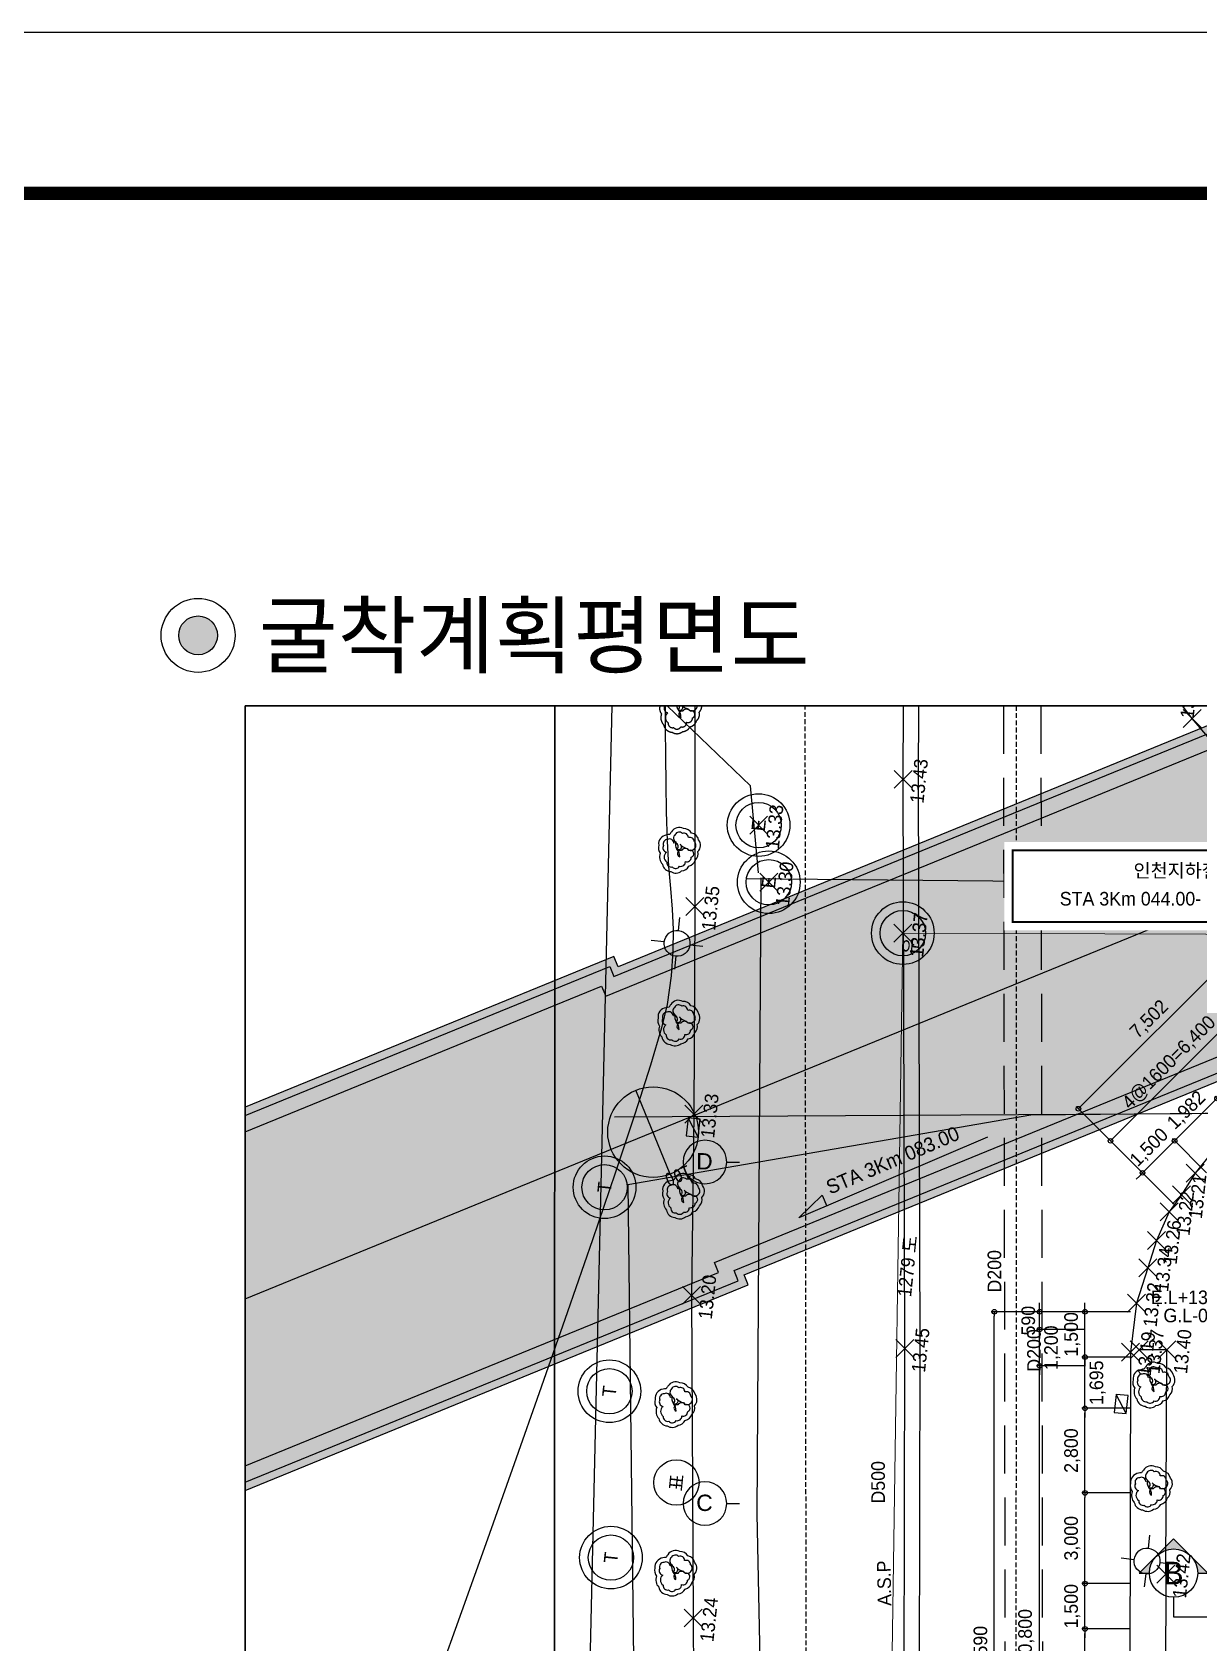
# Model space of a CAD drawing. Header units: millimetres. Extents: x 1073475 to 2890243, y -1340830 to -367733.
# Drawn here: x 1656127 to 1669153, y -385719 to -367733 of the extents above; entities that cross this region are included whole.
import ezdxf
from ezdxf.enums import TextEntityAlignment as Align
from ezdxf.xclip import XClip

# ---------------------------------------------------------------- set-up
doc = ezdxf.new("R2010")
doc.units = ezdxf.units.MM
doc.header["$LTSCALE"] = 50
doc.header["$XCLIPFRAME"] = 2
doc.header["$PDMODE"] = 3
doc.header["$PDSIZE"] = 100
doc.linetypes.add('E-DIGLN01', pattern=[2, 0.9, -0.2, 0.9])
doc.linetypes.add('HIDDEN2', pattern=[4.7625, 3.175, -1.5875])
doc.layers.get('Defpoints').update_dxf_attribs({"color": 151})
for name, color, linetype in [('0-재료표-1', 3, 'Continuous'), ('0-재료표-T', 7, 'Continuous'), ('1-우수관로', 140, '우수'), ('11', 11, 'Continuous'), ('A_BRICK', 3, 'Continuous'), ('C-DIM', 7, 'Continuous'), ('C-TEX', 142, 'Continuous'), ('CONT-MNR', 84, 'Continuous'), ('CS-CONC-MAJR', 4, 'Continuous'), ('CS-EXCV', 3, 'E-DIGLN01'), ('RXCOBAL', 7, 'Continuous'), ('TEX', 3, 'Continuous'), ('TEXT', 3, 'Continuous'), ('가로등', 1, 'Continuous'), ('구조물', 7, 'Continuous'), ('단면', 4, 'Continuous'), ('도로', 1, 'Continuous'), ('상수도맨홀', 1, 'Continuous'), ('시점변경-종점-구__보조측점심볼', 7, 'Continuous'), ('시점변경-종점-구__선형', 7, 'Continuous'), ('시점변경-종점-구__주측점심볼', 7, 'Continuous'), ('시점변경-종점-구__측점문자', 7, 'Continuous'), ('연속지적도', 32, 'Continuous'), ('우수맨홀', 1, 'Continuous'), ('우수받이', 5, 'Continuous'), ('조경', 3, 'Continuous'), ('중앙선', 2, 'Continuous'), ('지번', 4, 'Continuous'), ('지하지장물_상수관로', 5, 'HIDDEN2'), ('지하지장물_열수송관로', 6, 'HIDDEN2'), ('지하지장물_전기관로', 1, 'HIDDEN2'), ('지하지장물_통신관로', 7, 'HIDDEN2'), ('차선', 7, 'HIDDEN2'), ('측량점_높이', 8, 'Continuous'), ('측량점_심볼', 7, 'Continuous'), ('통신맨홀', 1, 'Continuous'), ('포장상태', 7, 'Continuous'), ('표지판', 1, 'Continuous'), ('한전맨홀', 1, 'Continuous'), ('현황레벨', 7, 'Continuous'), ('화단경계', 3, 'Continuous')]:
    doc.layers.add(name, color=color, linetype=linetype)
doc.styles.add('Han_Romanstyle', font='')
doc.styles.add('LT', font='')
doc.styles.add('RXHG', font='arial.ttf')
doc.styles.get("Standard").update_dxf_attribs({"font": ''})
doc.styles.add('굴림체', font='')
doc.styles.add('돋움', font='')
doc.styles.get('Han_Romanstyle').set_extended_font_data('GulimChe')
doc.styles.get('LT').set_extended_font_data('GulimChe')
doc.styles.get('Standard').set_extended_font_data('Dotum')
doc.styles.get('굴림체').set_extended_font_data('Dotum')
doc.styles.get('돋움').set_extended_font_data('Dotum')
doc.linetypes.add('CFZ008', pattern='A,0.9,-0.2,[106,KHCLINE.shx,S=0.00606,R=180,X=0,Y=0],0.9', length=2)
doc.linetypes.add('KT_LINE', pattern='A,12.7,-5.08,["KT",Standard,S=2.54,R=0,X=-2.54,Y=-1.27],-6.35', length=24.13)
doc.linetypes.add('POWER_LINE', pattern='A,12.7,-5.08,["POWER",Standard,S=2.54,R=0,X=-2.54,Y=-1.27],-6.35', length=24.13)
doc.linetypes.add('WATER_LINE', pattern='A,12.7,-5.08,["WATER",Standard,S=2.54,R=0,X=-2.54,Y=-1.27],-6.35', length=24.13)
doc.linetypes.add('우수', pattern='A,0.5,-0.05,["우수",LT,S=0.1,R=0,X=0,Y=-0.05],-0.4', length=0.95)
doc.dimstyles.new('SAM-300', dxfattribs={"dimscale": 1.5, "dimtxt": 300, "dimasz": 100, "dimexe": 70, "dimexo": 0, "dimgap": 100, "dimtad": 1, "dimdec": 0, "dimzin": 0, "dimdsep": 46, "dimlunit": 6, "dimtxsty": '돋움', "dimblk": 'ORIGIN', "dimcen": 100, "dimclrd": 1, "dimclre": 1, "dimclrt": 7, "dimadec": 0, "dimazin": 0, "dimtfac": 1, "dimtdec": 0, "dimtix": 1, "dimtmove": 2, "dimatfit": 3, "dimfxl": 70, "dimtolj": 1, "dimtzin": 0, "dimlwd": -1, "dimlwe": -1, "dimarcsym": 0})

# ---------------------------------------------------------------- blocks, each defined once
blk = doc.blocks.new('dbox')
at = {"layer": '11'}
blk.add_line((4288, 57600), (81088, 57600), dxfattribs=at)
at = {"layer": '11', "const_width": 150}
blk.add_lwpolyline([(81088, 1800), (4288, 1800), (4288, 57600), (81088, 57600)], close=True, dxfattribs=at)
at = {"layer": 'TEXT', "color": 7}
blk.add_line((0, 59400), (84100, 59400), dxfattribs=at)
at = {"layer": 'TEX', "color": 6, "linetype": 'Continuous', "style": 'RXHG', "width": 1}
for tag, p in [('일자', (76628, 15972)), ('축척', (76628, 13925)), ('설계번호', (76684, 12170))]:
    blk.add_attdef(tag, p, '', height=300, dxfattribs=at)
at = {"layer": 'TEX', "color": 7, "linetype": 'Continuous', "style": 'RXHG', "width": 1}
blk.add_attdef('파일명', (81840, 4453), '', height=300, rotation=90, dxfattribs=at)
at = {"layer": 'TEX', "linetype": 'Continuous', "style": 'RXHG', "width": 1}
for tag, p in [('도면명-1', (77799, 3389)), ('도면명-2', (77799, 2662))]:
    blk.add_attdef(tag, text='', height=400, dxfattribs=at).set_placement(p, align=Align.CENTER)
blk = doc.blocks.new('A$405090834614')
at = {"layer": '1-우수관로', "color": 251, "linetype": '우수', "lineweight": 0, "ltscale": 80}
blk.add_lwpolyline([(185502, 13028), (184884, 22596), (180273, 88945), (172057, 168906), (121638, 164312), (118262, 188984)], dxfattribs=at)
at = {"layer": 'CONT-MNR', "color": 251}
for p, q in [((148187, 181057), (145892, 181616)), ((150661, 180457), (148187, 181057)), ((153240, 179837), (150661, 180457)), ((155852, 179215), (153240, 179837)), ((158424, 178610), (155852, 179215)), ((160881, 178042), (158424, 178610)), ((163151, 177528), (160881, 178042)), ((165160, 177089), (163151, 177528)), ((178901, 177545), (177969, 177435)), ((166835, 176743), (165160, 177089)), ((174256, 176983), (173437, 176842)), ((175220, 177114), (174256, 176983)), ((176145, 177222), (175220, 177114)), ((177056, 177328), (176145, 177222)), ((177969, 177435), (177056, 177328)), ((168103, 176510), (166835, 176743)), ((168889, 176407), (168103, 176510)), ((169845, 176378), (168889, 176407)), ((170658, 176403), (169845, 176378)), ((171375, 176473), (170658, 176403)), ((172045, 176577), (171375, 176473)), ((172717, 176703), (172045, 176577)), ((173437, 176842), (172717, 176703))]:
    blk.add_line(p, q, dxfattribs=at)
at = {"layer": '가로등', "color": 251, "linetype": 'Continuous'}
for p, q in [((170932, 176724), (170932, 177153)), ((170504, 176296), (170075, 176296)), ((170932, 175867), (170932, 175438)), ((171361, 176296), (171790, 176296)), ((152247, 159106), (152247, 159535)), ((151819, 158678), (151390, 158678)), ((152676, 158678), (153104, 158678)), ((152247, 158249), (152247, 157821))]:
    blk.add_line(p, q, dxfattribs=at)
for centre in [(170932, 176296), (152247, 158678)]:
    blk.add_ellipse(centre, major_axis=(303, 303), ratio=1, start_param=5.497787, end_param=11.780972, dxfattribs=at)
at = {"layer": '도로', "color": 251}
for p, q in [((182185, 176905), (172209, 175841)), ((172209, 175841), (165373, 175146)), ((165373, 175146), (159401, 174591)), ((159401, 174591), (148790, 173411)), ((148790, 173411), (141352, 172576)), ((180130, 160136), (180855, 160835)), ((159062, 159953), (148322, 158834)), ((160699, 159928), (159062, 159953)), ((161900, 159674), (160699, 159928)), ((179575, 159558), (180130, 160136)), ((162825, 159489), (161900, 159674)), ((163818, 159166), (162825, 159489)), ((164419, 158819), (163818, 159166)), ((165181, 158450), (164419, 158819)), ((165967, 157942), (165181, 158450))]:
    blk.add_line(p, q, dxfattribs=at)
at = {"layer": '연속지적도', "color": 251}
for p, q in [((192588, 182663), (135799, 176644)), ((135799, 176644), (192588, 182663))]:
    blk.add_line(p, q, dxfattribs=at)
at = {"layer": '우수맨홀', "color": 251}
for radius in [1036, 750]:
    blk.add_circle((172056, 168904), radius, dxfattribs=at)
at = {"layer": '우수받이', "color": 251}
for points in [[(164628, 175322), (164628, 174922), (165228, 174922), (165228, 175322)], [(157024, 160278), (157024, 159878), (157624, 159878), (157624, 160278)]]:
    blk.add_lwpolyline(points, close=True, dxfattribs=at)
for points in [[(164628, 174922), (165228, 175322)], [(157024, 159878), (157624, 160278)]]:
    blk.add_lwpolyline(points, dxfattribs=at)
at = {"layer": '조경', "color": 251}
for points in [[(178076, 177500, 0.346815), (177862, 177198, 0.330985), (177922, 176846, 0.257815), (178104, 176623, 0.268393), (178330, 176428, 0.287741), (178614, 176375, 0.374085), (179005, 176392, 0.296108), (179205, 176648, 0.276004), (179320, 176931, 0.397465), (179174, 177314, 0.08978), (179080, 177363, 0.089366), (179053, 177465, 0.417873), (178691, 177688, 0.244957), (178427, 177609, 0.283849)], [(178162, 177362, 0.520567), (178020, 177164, 0.520567), (178070, 176926, 0.520567), (178240, 176753, 0.520567), (178405, 176574, 0.997573), (178623, 176681, 0.520567), (178594, 176922, 0.940956), (178382, 176956, 0.176046), (178625, 177074, 1.063971), (178790, 176985, 0.138397), (178684, 176749, 0.467806), (178681, 176520, 0.520567), (178924, 176527, 0.520567), (179041, 176738, 0.520567), (179158, 176950, 0.520567), (179094, 177185, 0.520567), (178856, 177138, 0.258914), (178625, 177074, 0.824029), (178812, 177193, 0.520567), (178909, 177415, 0.520567), (178695, 177530, 0.520567), (178487, 177405, 0.520567), (178162, 177362)], [(173485, 177054, 0.346815), (173272, 176753, 0.330985), (173331, 176401, 0.257815), (173513, 176177, 0.268393), (173740, 175983, 0.287741), (174023, 175930, 0.374085), (174415, 175947, 0.296108), (174614, 176203, 0.276004), (174729, 176486, 0.397465), (174584, 176869, 0.08978), (174489, 176918, 0.089366), (174462, 177020, 0.417873), (174101, 177243, 0.244957), (173837, 177164, 0.283849)], [(173572, 176917, 0.520567), (173430, 176719, 0.520567), (173479, 176481, 0.520567), (173650, 176308, 0.520567), (173814, 176129, 0.997573), (174033, 176236, 0.520567), (174004, 176476, 0.940956), (173792, 176511, 0.176046), (174035, 176629, 1.063971), (174199, 176540, 0.138397), (174093, 176304, 0.467806), (174090, 176075, 0.520567), (174333, 176081, 0.520567), (174450, 176293, 0.520567), (174568, 176505, 0.520567), (174504, 176740, 0.520567), (174265, 176692, 0.258914), (174035, 176629, 0.824029), (174222, 176748, 0.520567), (174319, 176970, 0.520567), (174105, 177085, 0.520567), (173897, 176960, 0.520567), (173572, 176917)], [(167798, 176472, 0.346815), (167585, 176171, 0.330985), (167644, 175819, 0.257815), (167826, 175595, 0.268393), (168053, 175401, 0.287741), (168337, 175348, 0.374085), (168728, 175365, 0.296108), (168927, 175621, 0.276004), (169042, 175904, 0.397465), (168897, 176287, 0.08978), (168802, 176336, 0.089366), (168775, 176438, 0.417873), (168414, 176661, 0.244957), (168150, 176581, 0.283849)], [(167885, 176335, 0.520567), (167743, 176137, 0.520567), (167792, 175898, 0.520567), (167963, 175726, 0.520567), (168128, 175547, 0.997573), (168346, 175654, 0.520567), (168317, 175894, 0.940956), (168105, 175929, 0.176046), (168348, 176047, 1.063971), (168512, 175958, 0.138397), (168406, 175722, 0.467806), (168403, 175493, 0.520567), (168646, 175499, 0.520567), (168763, 175711, 0.520567), (168881, 175923, 0.520567), (168817, 176158, 0.520567), (168578, 176110, 0.258914), (168348, 176047, 0.824029), (168535, 176166, 0.520567), (168632, 176388, 0.520567), (168418, 176503, 0.520567), (168210, 176378, 0.520567), (167885, 176335)], [(162120, 175716, 0.346815), (161906, 175415, 0.330985), (161966, 175063, 0.257815), (162148, 174839, 0.268393), (162374, 174644, 0.287741), (162658, 174592, 0.374085), (163049, 174609, 0.296108), (163249, 174864, 0.276004), (163364, 175147, 0.397465), (163218, 175530, 0.08978), (163124, 175579, 0.089366), (163097, 175681, 0.417873), (162735, 175904, 0.244957), (162471, 175825, 0.283849)], [(155234, 175237, 0.346815), (155020, 174935, 0.330985), (155080, 174584, 0.257815), (155262, 174360, 0.268393), (155488, 174165, 0.287741), (155772, 174113, 0.374085), (156163, 174129, 0.296108), (156363, 174385, 0.276004), (156478, 174668, 0.397465), (156332, 175051, 0.08978), (156238, 175100, 0.089366), (156211, 175202, 0.417873), (155849, 175425, 0.244957), (155585, 175346, 0.283849)], [(162206, 175578, 0.520567), (162064, 175381, 0.520567), (162114, 175142, 0.520567), (162284, 174969, 0.520567), (162449, 174791, 0.997573), (162667, 174898, 0.520567), (162638, 175138, 0.940956), (162426, 175173, 0.176046), (162669, 175290, 1.063971), (162834, 175202, 0.138397), (162728, 174965, 0.467806), (162725, 174737, 0.520567), (162968, 174743, 0.520567), (163085, 174955, 0.520567), (163202, 175167, 0.520567), (163138, 175401, 0.520567), (162900, 175354, 0.258914), (162669, 175290, 0.824029), (162857, 175410, 0.520567), (162953, 175632, 0.520567), (162739, 175747, 0.520567), (162531, 175622, 0.520567), (162206, 175578)], [(149684, 174655, 0.346815), (149471, 174353, 0.330985), (149530, 174002, 0.257815), (149712, 173778, 0.268393), (149939, 173583, 0.287741), (150222, 173531, 0.374085), (150614, 173547, 0.296108), (150813, 173803, 0.276004), (150928, 174086, 0.397465), (150783, 174469, 0.08978), (150688, 174518, 0.089366), (150661, 174620, 0.417873), (150300, 174843, 0.244957), (150036, 174764, 0.283849)], [(155320, 175099, 0.520567), (155178, 174902, 0.520567), (155228, 174663, 0.520567), (155399, 174490, 0.520567), (155563, 174311, 0.997573), (155781, 174418, 0.520567), (155752, 174659, 0.940956), (155541, 174694, 0.176046), (155783, 174811, 1.063971), (155948, 174722, 0.138397), (155842, 174486, 0.467806), (155839, 174258, 0.520567), (156082, 174264, 0.520567), (156199, 174476, 0.520567), (156316, 174688, 0.520567), (156253, 174922, 0.520567), (156014, 174875, 0.258914), (155783, 174811, 0.824029), (155971, 174930, 0.520567), (156067, 175152, 0.520567), (155853, 175268, 0.520567), (155645, 175142, 0.520567), (155320, 175099)], [(149770, 174517, 0.520567), (149628, 174319, 0.520567), (149678, 174081, 0.520567), (149849, 173908, 0.520567), (150013, 173729, 0.997573), (150231, 173836, 0.520567), (150203, 174077, 0.940956), (149991, 174112, 0.176046), (150233, 174229, 1.063971), (150398, 174140, 0.138397), (150292, 173904, 0.467806), (150289, 173676, 0.520567), (150532, 173682, 0.520567), (150649, 173894, 0.520567), (150766, 174106, 0.520567), (150703, 174340, 0.520567), (150464, 174293, 0.258914), (150233, 174229, 0.824029), (150421, 174348, 0.520567), (150517, 174570, 0.520567), (150303, 174686, 0.520567), (150096, 174560, 0.520567), (149770, 174517)], [(154129, 159302, 0.346815), (153915, 159001, 0.330985), (153975, 158649, 0.257815), (154157, 158425, 0.268393), (154383, 158230, 0.287741), (154667, 158178, 0.374085), (155058, 158195, 0.296108), (155258, 158451, 0.276004), (155373, 158734, 0.397465), (155227, 159117, 0.08978), (155133, 159166, 0.089366), (155106, 159268, 0.417873), (154744, 159491, 0.244957), (154480, 159411, 0.283849)], [(154215, 159165, 0.520567), (154073, 158967, 0.520567), (154123, 158728, 0.520567), (154293, 158556, 0.520567), (154458, 158377, 0.997573), (154676, 158484, 0.520567), (154647, 158724, 0.940956), (154435, 158759, 0.176046), (154678, 158877, 1.063971), (154843, 158788, 0.138397), (154737, 158552, 0.467806), (154734, 158323, 0.520567), (154977, 158329, 0.520567), (155094, 158541, 0.520567), (155211, 158753, 0.520567), (155147, 158988, 0.520567), (154909, 158940, 0.258914), (154678, 158877, 0.824029), (154865, 158996, 0.520567), (154962, 159218, 0.520567), (154748, 159333, 0.520567), (154540, 159208, 0.520567), (154215, 159165)], [(157546, 159580, 0.346815), (157332, 159278, 0.330985), (157392, 158927, 0.257815), (157574, 158703, 0.268393), (157800, 158508, 0.287741), (158084, 158456, 0.374085), (158475, 158472, 0.296108), (158675, 158728, 0.276004), (158790, 159011, 0.397465), (158644, 159394, 0.08978), (158550, 159443, 0.089366), (158523, 159545, 0.417873), (158161, 159768, 0.244957), (157897, 159689, 0.283849)], [(157632, 159442, 0.520567), (157490, 159244, 0.520567), (157540, 159006, 0.520567), (157710, 158833, 0.520567), (157875, 158654, 0.997573), (158093, 158761, 0.520567), (158064, 159002, 0.940956), (157852, 159037, 0.176046), (158095, 159154, 1.063971), (158260, 159065, 0.138397), (158154, 158829, 0.467806), (158151, 158601, 0.520567), (158394, 158607, 0.520567), (158511, 158819, 0.520567), (158628, 159031, 0.520567), (158564, 159265, 0.520567), (158326, 159218, 0.258914), (158095, 159154, 0.824029), (158283, 159273, 0.520567), (158379, 159495, 0.520567), (158165, 159611, 0.520567), (157957, 159485, 0.520567), (157632, 159442)]]:
    blk.add_lwpolyline(points, format="xyb", close=True, dxfattribs=at)
at = {"layer": '중앙선', "color": 251}
for p, q in [((177117, 169428), (212914, 173164)), ((177170, 168920), (213036, 172704)), ((158397, 167391), (177117, 169428)), ((158451, 166883), (177170, 168920)), ((135925, 165056), (158397, 167391)), ((135978, 164547), (158451, 166883))]:
    blk.add_line(p, q, dxfattribs=at)
at = {"layer": '지하지장물_상수관로', "color": 251, "linetype": 'WATER_LINE', "ltscale": 3}
for points in [[(215785, 180251), (195263, 177193), (191822, 180378), (129649, 175223), (126750, 172048), (96359, 170351), (93160, 172444), (53008, 169794)], [(165003, 177754), (176543, 74656), (179909, 44130), (180541, 14655)]]:
    blk.add_lwpolyline(points, dxfattribs=at)
at = {"layer": '지하지장물_열수송관로', "color": 251, "ltscale": 10}
for points in [[(216212, 191288), (197149, 188874), (197301, 186951), (195346, 186542), (195304, 185411), (191114, 185214), (191823, 167673), (46754, 152054)], [(216367, 190058), (198477, 187793), (198622, 185962), (196548, 185528), (196500, 184227), (192401, 184034), (193108, 166565), (46886, 150822)]]:
    blk.add_lwpolyline(points, dxfattribs=at)
at = {"layer": '지하지장물_전기관로', "color": 251, "linetype": 'POWER_LINE', "ltscale": 3}
for points in [[(173540, 173861), (176366, 174434), (179598, 178592), (181650, 185820), (185364, 191290), (193671, 194513), (224700, 200886), (237833, 202292)], [(173383, 173768), (152438, 171677), (116310, 167097), (102929, 165907), (93496, 163728), (64735, 159343)], [(186670, 16637), (186590, 33534), (184398, 74092), (182595, 86963), (177310, 132594), (173297, 174213)]]:
    blk.add_lwpolyline(points, dxfattribs=at)
at = {"layer": '지하지장물_통신관로', "color": 251, "linetype": 'KT_LINE', "ltscale": 3}
blk.add_lwpolyline([(179973, 22140), (178340, 57330), (174617, 92638), (167709, 153756), (166514, 164057), (162819, 177078), (146292, 175121), (136183, 173575), (130490, 179990), (129558, 186301)], dxfattribs=at)
at = {"layer": '차선', "color": 251}
for p, q in [((140712, 168790), (210776, 176286)), ((212341, 169387), (137441, 161475))]:
    blk.add_line(p, q, dxfattribs=at)
at = {"layer": '측량점_심볼', "color": 251}
for p in [(172209, 175841), (165373, 175146), (159401, 174591), (175107, 174025), (148790, 173411), (173264, 173491), (177117, 169428), (172052, 168900), (172056, 168904), (172057, 168906), (158397, 167391), (159062, 159953), (160699, 159928), (180130, 160136), (159167, 159671), (161900, 159674), (162825, 159489), (163818, 159166), (164419, 158819), (159267, 158766), (165181, 158450), (151883, 158016)]:
    blk.add_point(p, dxfattribs=at)
at = {"layer": '통신맨홀', "color": 251}
for centre, radius in [((162654, 177831), 1036), ((162654, 177831), 750), ((155959, 176961), 1036), ((155959, 176961), 750), ((150490, 176328), 1036), ((150490, 176328), 750)]:
    blk.add_circle(centre, radius, dxfattribs=at)
at = {"layer": '표지판', "color": 251}
blk.add_circle((153189, 174438), 750, dxfattribs=at)
at = {"layer": '한전맨홀', "color": 251}
for centre, radius in [((175107, 174025), 1036), ((173264, 173491), 1036), ((175107, 174025), 750), ((173264, 173491), 750)]:
    blk.add_circle(centre, radius, dxfattribs=at)
at = {"layer": '화단경계', "color": 251}
for p, q in [((159267, 158766), (159167, 159671)), ((151883, 158016), (159267, 158766)), ((151883, 158016), (140273, 156812))]:
    blk.add_line(p, q, dxfattribs=at)
at = {"layer": '1-우수관로', "color": 251, "linetype": '우수', "lineweight": 0, "ltscale": 5, "style": '굴림체'}
for rotation, p in [(6.1951, (154623, 167654)), (276.7572, (173326, 161434))]:
    blk.add_text('D500', height=450, rotation=rotation, dxfattribs=at).set_placement(p, align=Align.RIGHT)
at = {"layer": '상수도맨홀', "color": 251, "style": '굴림체'}
for s, p in [('T', (162654, 177831)), ('T', (155959, 176961)), ('T', (150490, 176328)), ('표', (153189, 174438)), ('E', (175107, 174025)), ('E', (173264, 173491))]:
    blk.add_text(s, height=450, dxfattribs=at).set_placement(p, align=Align.MIDDLE)
at = {"layer": '우수맨홀', "color": 251, "style": '굴림체'}
blk.add_text('우', height=450, dxfattribs=at).set_placement((171368, 168389))
at = {"layer": '지번', "color": 251, "style": '굴림체'}
blk.add_text('1279 도', height=450, rotation=0.0211, dxfattribs=at).set_placement((161113, 167588), align=Align.MIDDLE_CENTER)
at = {"layer": '지하지장물_열수송관로', "color": 251, "style": '굴림체'}
for p in [(161972, 164563), (159507, 162986)]:
    blk.add_text('D200', height=450, rotation=6.1951, dxfattribs=at).set_placement(p, align=Align.RIGHT)
at = {"layer": '측량점_높이', "color": 251, "style": '굴림체'}
for s, p in [('13.35', (172209, 175541)), ('13.33', (165373, 174846)), ('13.20', (159401, 174291)), ('13.33', (175107, 173725)), ('13.24', (148790, 173111)), ('13.30', (173264, 173191)), ('13.43', (177117, 169128)), ('13.37', (172052, 168600)), ('13.37', (172056, 168604)), ('13.37', (172057, 168606)), ('13.45', (158397, 167091)), ('13.29', (180855, 160535)), ('13.19', (159062, 159653)), ('13.37', (159167, 159371)), ('13.32', (160699, 159628)), ('13.34', (161900, 159374)), ('13.26', (162825, 159189)), ('13.22', (163818, 158866)), ('13.40', (159267, 158466)), ('13.21', (164419, 158519)), ('13.42', (151883, 157716))]:
    blk.add_text(s, height=450, dxfattribs=at).set_placement(p, align=Align.TOP_CENTER)
at = {"layer": '포장상태', "color": 251, "style": '굴림체'}
blk.add_text('A.S.P', height=450, rotation=7.2991, dxfattribs=at).set_placement((151375, 167122), align=Align.RIGHT)
blk = doc.blocks.new('A$599346786921')
at = {"layer": '구조물', "ltscale": 0.2}
h = blk.add_hatch(color=254, dxfattribs=at)
h.dxf.hatch_style = 1
h.set_gradient(color1=(214, 214, 214), color2=(214, 214, 214))
h.paths.add_polyline_path([(189880, 4043), (128969, 153101), (129119, 153162), (47790, 352186), (48127, 352323), (40199, 371724), (39821, 372650), (39443, 373575), (39065, 374501), (38687, 375426), (38309, 376351), (37931, 377276), (37554, 378201), (37177, 379126), (36800, 380051), (36423, 380975), (36047, 381900), (35671, 382825), (35295, 383749), (34920, 384674), (34545, 385599), (34170, 386523), (33796, 387448), (33422, 388373), (33049, 389297), (32676, 390222), (32304, 391147), (31932, 392072), (31561, 392997), (31190, 393922), (30821, 394847), (30451, 395772), (30083, 396697), (29715, 397623), (29347, 398548), (28981, 399474), (28615, 400400), (28250, 401326), (27886, 402252), (27523, 403178), (27160, 404105), (26798, 405031), (26438, 405958), (26078, 406885), (25719, 407812), (25360, 408742), (25003, 409670), (24647, 410598), (24292, 411526), (23938, 412455), (23585, 413383), (23233, 414312), (22883, 415241), (22533, 416171), (22185, 417101), (21838, 418031), (21492, 418961), (21147, 419892), (20804, 420823), (20462, 421754), (20121, 422686), (19782, 423618), (19443, 424550), (19107, 425482), (18771, 426415), (18438, 427349), (18105, 428282), (17774, 429216), (17445, 430151), (17117, 431086), (16791, 432021), (16466, 432956), (16143, 433892), (15821, 434829), (15501, 435766), (15183, 436703), (14866, 437640), (14551, 438579), (14238, 439517), (13927, 440456), (13617, 441395), (13310, 442335), (13004, 443275), (12700, 444216), (12398, 445157), (12097, 446099), (11799, 447041), (11503, 447983), (11339, 448506), (0, 445440), (302, 444474), (605, 443509), (911, 442544), (1218, 441580), (1527, 440617), (1838, 439655), (2151, 438693), (2466, 437732), (2782, 436772), (3100, 435812), (3420, 434854), (3742, 433896), (4065, 432938), (4390, 431982), (4716, 431026), (5044, 430071), (5374, 429116), (5705, 428162), (6037, 427209), (6372, 426257), (6707, 425305), (7044, 424354), (7382, 423404), (7722, 422454), (8063, 421505), (8406, 420556), (8750, 419608), (9095, 418661), (9441, 417714), (9788, 416768), (10137, 415823), (10487, 414878), (10838, 413933), (11190, 412990), (11544, 412047), (11898, 411104), (12253, 410162), (12610, 409221), (12967, 408280), (13326, 407339), (13685, 406399), (14046, 405460), (14407, 404521), (14768, 403585), (15131, 402648), (15495, 401710), (15860, 400773), (16225, 399837), (16592, 398901), (16959, 397965), (17326, 397030), (17695, 396095), (18064, 395161), (18434, 394227), (18804, 393294), (19175, 392360), (19547, 391428), (19919, 390496), (20292, 389564), (20665, 388632), (21038, 387701), (21412, 386770), (21787, 385839), (22162, 384909), (22537, 383979), (22913, 383050), (23289, 382120), (23665, 381191), (24042, 380263), (24419, 379334), (24796, 378406), (25174, 377478), (25551, 376550), (25929, 375623), (26307, 374695), (26685, 373768), (27063, 372842), (27441, 371915), (27820, 370988), (28198, 370062), (28576, 369136), (28955, 368210), (29333, 367284), (37261, 347883), (37598, 348021), (118926, 148997), (119075, 149057), (179985, 0)])
at = {"layer": 'CS-CONC-MAJR'}
for points in [[(39126, 372366), (39505, 371441), (47149, 352734), (46812, 352596), (128141, 153572)], [(39967, 371630), (47801, 352460), (47464, 352323), (128793, 153298)], [(28136, 372198), (28514, 371272), (28892, 370346), (29271, 369420), (29649, 368494), (30027, 367568), (37672, 348861), (38008, 348999), (119337, 149975)], [(27673, 372009), (28051, 371083), (28429, 370157), (28808, 369231), (29186, 368305), (29564, 367379), (37398, 348209), (37735, 348347), (119063, 149323)]]:
    blk.add_lwpolyline(points, dxfattribs=at)
at = {"layer": 'CS-EXCV', "linetype": 'CFZ008', "ltscale": 5, "flags": 128}
blk.add_lwpolyline([(189880, 4043), (128969, 153101), (129119, 153162), (47790, 352186), (48127, 352323), (40199, 371724), (39821, 372650), (39443, 373575), (39065, 374501), (38687, 375426), (38309, 376351), (37931, 377276), (37554, 378201), (37177, 379126), (36800, 380051), (36423, 380975), (36047, 381900), (35671, 382825), (35295, 383749), (34920, 384674), (34545, 385599), (34170, 386523), (33796, 387448), (33422, 388373), (33049, 389297), (32676, 390222), (32304, 391147), (31932, 392072), (31561, 392997), (31190, 393922), (30821, 394847), (30451, 395772), (30083, 396697), (29715, 397623), (29347, 398548), (28981, 399474), (28615, 400400), (28250, 401326), (27886, 402252), (27523, 403178), (27160, 404105), (26798, 405031), (26438, 405958), (26078, 406885), (25719, 407812), (25360, 408742), (25003, 409670), (24647, 410598), (24292, 411526), (23938, 412455), (23585, 413383), (23233, 414312), (22883, 415241), (22533, 416171), (22185, 417101), (21838, 418031), (21492, 418961), (21147, 419892), (20804, 420823), (20462, 421754), (20121, 422686), (19782, 423618), (19443, 424550), (19107, 425482), (18771, 426415), (18438, 427349), (18105, 428282), (17774, 429216), (17445, 430151), (17117, 431086), (16791, 432021), (16466, 432956), (16143, 433892), (15821, 434829), (15501, 435766), (15183, 436703), (14866, 437640), (14551, 438579), (14238, 439517), (13927, 440456), (13617, 441395), (13310, 442335), (13004, 443275), (12700, 444216), (12398, 445157), (12097, 446099), (11799, 447041), (11503, 447983), (11339, 448506), (0, 445440), (302, 444474), (605, 443509), (911, 442544), (1218, 441580), (1527, 440617), (1838, 439655), (2151, 438693), (2466, 437732), (2782, 436772), (3100, 435812), (3420, 434854), (3742, 433896), (4065, 432938), (4390, 431982), (4716, 431026), (5044, 430071), (5374, 429116), (5705, 428162), (6037, 427209), (6372, 426257), (6707, 425305), (7044, 424354), (7382, 423404), (7722, 422454), (8063, 421505), (8406, 420556), (8750, 419608), (9095, 418661), (9441, 417714), (9788, 416768), (10137, 415823), (10487, 414878), (10838, 413933), (11190, 412990), (11544, 412047), (11898, 411104), (12253, 410162), (12610, 409221), (12967, 408280), (13326, 407339), (13685, 406399), (14046, 405460), (14407, 404521), (14768, 403585), (15131, 402648), (15495, 401710), (15860, 400773), (16225, 399837), (16592, 398901), (16959, 397965), (17326, 397030), (17695, 396095), (18064, 395161), (18434, 394227), (18804, 393294), (19175, 392360), (19547, 391428), (19919, 390496), (20292, 389564), (20665, 388632), (21038, 387701), (21412, 386770), (21787, 385839), (22162, 384909), (22537, 383979), (22913, 383050), (23289, 382120), (23665, 381191), (24042, 380263), (24419, 379334), (24796, 378406), (25174, 377478), (25551, 376550), (25929, 375623), (26307, 374695), (26685, 373768), (27063, 372842), (27441, 371915), (27820, 370988), (28198, 370062), (28576, 369136), (28955, 368210), (29333, 367284), (37261, 347883), (37598, 348021), (118926, 148997), (119075, 149057), (179985, 0)], close=True, dxfattribs=at)
at = {"layer": '시점변경-종점-구__보조측점심볼', "color": 1}
for p, q in [((40927, 350462), (43704, 351596)), ((48492, 331948), (51270, 333083))]:
    blk.add_line(p, q, dxfattribs=at)
at = {"layer": '시점변경-종점-구__선형', "color": 1}
blk.add_lwpolyline([(33631, 372281), (34009, 371356), (34388, 370430), (34766, 369504), (184932, 2022)], dxfattribs=at)
at = {"layer": '시점변경-종점-구__주측점심볼', "color": 1}
blk.add_circle((42316, 351029), 1500, dxfattribs=at)
at = {"layer": '시점변경-종점-구__측점문자', "color": 1, "style": 'Han_Romanstyle'}
blk.add_text('100', height=450, rotation=112.2267, dxfattribs=at).set_placement((41241, 349883))
blk = doc.blocks.new('A$C070F4A8E')
at = {"layer": '단면'}
h = blk.add_hatch(color=256, dxfattribs=at)
h.paths.add_polyline_path([(-1074, 302), (-1377, 0), (-1074, -302, -0.414214)])
h.paths.add_polyline_path([(-772, 605), (-1074, 302, -0.198912), (-772, 427)])
h.paths.add_polyline_path([(-772, -427, -0.198912), (-1074, -302), (-772, -605)])
for p, q in [((-345, 0), (0, 0)), ((0, 0), (0, -845))]:
    blk.add_line(p, q, dxfattribs=at)
blk.add_lwpolyline([(-772, -427), (-772, -605), (-1377, 0), (-772, 605), (-772, 427)], dxfattribs=at)
at = {"layer": '단면', "extrusion": (0, 0, -1)}
blk.add_ellipse((-772, 0), major_axis=(1, 427), ratio=1, start_param=4.711077, end_param=10.994262, dxfattribs=at)
blk = doc.blocks.new('_Origin')
at = {"color": 0, "linetype": 'ByBlock', "lineweight": -2}
blk.add_line((0, 0), (-1, 0), dxfattribs=at)
blk.add_circle((0, 0), 0.5, dxfattribs=at)
blk = doc.blocks.new('*D927')
at = {"layer": 'C-DIM', "color": 1, "ltscale": 0.2, "transparency": 16777216}
for p, q in [((1695724, -659693), (1694119, -659693)), ((1694224, -682133), (1694224, -659843)), ((1695724, -682283), (1694119, -682283))]:
    blk.add_line(p, q, dxfattribs=at)
at = {"layer": 'Defpoints', "color": 0, "ltscale": 0.2, "transparency": 16777216}
for p in [(1694224, -659693), (1695724, -659693), (1695724, -682283)]:
    blk.add_point(p, dxfattribs=at)
at = {"layer": 'C-DIM', "color": 1, "ltscale": 0.2, "transparency": 16777216, "xscale": 150, "yscale": 150, "zscale": 150}
for p, rotation in [((1694224, -659693), 90), ((1694224, -682283), 270)]:
    blk.add_blockref('_Origin', p, dxfattribs=dict(at, rotation=rotation))
at = {"layer": 'C-DIM', "color": 7, "ltscale": 0.2, "transparency": 16777216, "insert": (1693805, -670988), "char_height": 450, "attachment_point": 5, "rotation": 90, "style": '돋움'}
blk.add_mtext('\\A1;22,590', dxfattribs=at)
blk = doc.blocks.new('*D928')
at = {"layer": 'C-DIM', "color": 1, "ltscale": 0.2, "transparency": 16777216}
for p, q in [((1697112, -652870), (1702205, -647777)), ((1703372, -648732), (1702237, -647597)), ((1698067, -654037), (1696932, -652902))]:
    blk.add_line(p, q, dxfattribs=at)
at = {"layer": 'Defpoints', "color": 0, "ltscale": 0.2, "transparency": 16777216}
for p in [(1702311, -647671), (1703372, -648732), (1698067, -654037)]:
    blk.add_point(p, dxfattribs=at)
at = {"layer": 'C-DIM', "color": 1, "ltscale": 0.2, "transparency": 16777216, "xscale": 150, "yscale": 150, "zscale": 150}
for p, rotation in [((1702311, -647671), 45), ((1697006, -652976), 225)]:
    blk.add_blockref('_Origin', p, dxfattribs=dict(at, rotation=rotation))
at = {"layer": 'C-DIM', "color": 7, "ltscale": 0.2, "transparency": 16777216, "insert": (1699363, -650027), "char_height": 450, "attachment_point": 5, "rotation": 45, "style": '돋움'}
blk.add_mtext('\\A1;7,502', dxfattribs=at)
blk = doc.blocks.new('*D936')
at = {"layer": 'C-DIM', "color": 1, "ltscale": 0.2, "transparency": 16777216}
for p, q in [((1697224, -661483), (1695619, -661483)), ((1695724, -682133), (1695724, -661633)), ((1697224, -682283), (1695619, -682283))]:
    blk.add_line(p, q, dxfattribs=at)
at = {"layer": 'Defpoints', "color": 0, "ltscale": 0.2, "transparency": 16777216}
for p in [(1695724, -661483), (1697224, -661483), (1697224, -682283)]:
    blk.add_point(p, dxfattribs=at)
at = {"layer": 'C-DIM', "color": 1, "ltscale": 0.2, "transparency": 16777216, "xscale": 150, "yscale": 150, "zscale": 150}
for p, rotation in [((1695724, -661483), 90), ((1695724, -682283), 270)]:
    blk.add_blockref('_Origin', p, dxfattribs=dict(at, rotation=rotation))
at = {"layer": 'C-DIM', "color": 7, "ltscale": 0.2, "transparency": 16777216, "insert": (1695286, -671883), "char_height": 450, "attachment_point": 5, "rotation": 90, "style": '돋움'}
blk.add_mtext('\\A1;13@1600=20,800', dxfattribs=at)
blk = doc.blocks.new('*D937')
at = {"layer": 'C-DIM', "color": 1, "ltscale": 0.2, "transparency": 16777216}
for p, q in [((1697224, -660283), (1695619, -660283)), ((1695724, -660133), (1695724, -659983)), ((1695724, -661483), (1695724, -660283)), ((1697224, -661483), (1695619, -661483)), ((1695724, -661633), (1695724, -661783))]:
    blk.add_line(p, q, dxfattribs=at)
at = {"layer": 'Defpoints', "color": 0, "ltscale": 0.2, "transparency": 16777216}
for p in [(1695724, -660283), (1697224, -660283), (1697224, -661483)]:
    blk.add_point(p, dxfattribs=at)
at = {"layer": 'C-DIM', "color": 1, "ltscale": 0.2, "transparency": 16777216, "xscale": 150, "yscale": 150, "zscale": 150}
for p, rotation in [((1695724, -660283), 270), ((1695724, -661483), 90)]:
    blk.add_blockref('_Origin', p, dxfattribs=dict(at, rotation=rotation))
at = {"layer": 'C-DIM', "color": 7, "ltscale": 0.2, "transparency": 16777216, "char_height": 450, "attachment_point": 5, "rotation": 90, "style": '돋움'}
for s, insert in [('\\A1;1,200', (1696142, -660883)), ('\\A1;', (1695349, -660883))]:
    blk.add_mtext(s, dxfattribs=dict(at, insert=insert))
blk = doc.blocks.new('*D938')
at = {"layer": 'C-DIM', "color": 1, "ltscale": 0.2, "transparency": 16777216}
for p, q in [((1697224, -659693), (1695619, -659693)), ((1695724, -659543), (1695724, -659393)), ((1695724, -660283), (1695724, -659693)), ((1697224, -660283), (1695619, -660283)), ((1695724, -660433), (1695724, -660583))]:
    blk.add_line(p, q, dxfattribs=at)
at = {"layer": 'Defpoints', "color": 0, "ltscale": 0.2, "transparency": 16777216}
for p in [(1695724, -659693), (1697224, -659693), (1697224, -660283)]:
    blk.add_point(p, dxfattribs=at)
at = {"layer": 'C-DIM', "color": 1, "ltscale": 0.2, "transparency": 16777216, "xscale": 150, "yscale": 150, "zscale": 150}
for p, rotation in [((1695724, -659693), 270), ((1695724, -660283), 90)]:
    blk.add_blockref('_Origin', p, dxfattribs=dict(at, rotation=rotation))
at = {"layer": 'C-DIM', "color": 7, "ltscale": 0.2, "transparency": 16777216, "insert": (1695349, -659988), "char_height": 450, "attachment_point": 5, "rotation": 90, "style": '돋움'}
blk.add_mtext('\\A1;590', dxfattribs=at)
blk = doc.blocks.new('*D939')
at = {"layer": 'C-DIM', "color": 1, "ltscale": 0.2, "transparency": 16777216}
for p, q in [((1698173, -653931), (1702486, -649617)), ((1703653, -650572), (1702518, -649437)), ((1699128, -655097), (1697993, -653962))]:
    blk.add_line(p, q, dxfattribs=at)
at = {"layer": 'Defpoints', "color": 0, "ltscale": 0.2, "transparency": 16777216}
for p in [(1702592, -649511), (1703653, -650572), (1699128, -655097)]:
    blk.add_point(p, dxfattribs=at)
at = {"layer": 'C-DIM', "color": 1, "ltscale": 0.2, "transparency": 16777216, "xscale": 150, "yscale": 150, "zscale": 150}
for p, rotation in [((1702592, -649511), 45), ((1698067, -654037), 225)]:
    blk.add_blockref('_Origin', p, dxfattribs=dict(at, rotation=rotation))
at = {"layer": 'C-DIM', "color": 7, "ltscale": 0.2, "transparency": 16777216, "insert": (1700020, -651464), "char_height": 450, "attachment_point": 5, "rotation": 45, "style": '돋움'}
blk.add_mtext('\\A1;4@1600=6,400', dxfattribs=at)
blk = doc.blocks.new('*D963')
at = {"layer": 'C-DIM', "color": 1, "ltscale": 0.2, "transparency": 16777216}
for p, q in [((1698724, -659693), (1697119, -659693)), ((1697224, -659543), (1697224, -659393)), ((1697224, -661193), (1697224, -659693)), ((1698724, -661193), (1697119, -661193)), ((1697224, -661343), (1697224, -661493))]:
    blk.add_line(p, q, dxfattribs=at)
at = {"layer": 'Defpoints', "color": 0, "ltscale": 0.2, "transparency": 16777216}
for p in [(1697224, -659693), (1698724, -659693), (1698724, -661193)]:
    blk.add_point(p, dxfattribs=at)
at = {"layer": 'C-DIM', "color": 1, "ltscale": 0.2, "transparency": 16777216, "xscale": 150, "yscale": 150, "zscale": 150}
for p, rotation in [((1697224, -659693), 270), ((1697224, -661193), 90)]:
    blk.add_blockref('_Origin', p, dxfattribs=dict(at, rotation=rotation))
at = {"layer": 'C-DIM', "color": 7, "ltscale": 0.2, "transparency": 16777216, "insert": (1696805, -660443), "char_height": 450, "attachment_point": 5, "rotation": 90, "style": '돋움'}
blk.add_mtext('\\A1;1,500', dxfattribs=at)
blk = doc.blocks.new('*D964')
at = {"layer": 'C-DIM', "color": 1, "ltscale": 0.2, "transparency": 16777216}
for p, q in [((1698724, -661193), (1697119, -661193)), ((1697224, -661043), (1697224, -660893)), ((1697224, -662888), (1697224, -661193)), ((1698724, -662888), (1697119, -662888)), ((1697224, -663038), (1697224, -663188))]:
    blk.add_line(p, q, dxfattribs=at)
at = {"layer": 'Defpoints', "color": 0, "ltscale": 0.2, "transparency": 16777216}
for p in [(1697224, -661193), (1698724, -661193), (1698724, -662888)]:
    blk.add_point(p, dxfattribs=at)
at = {"layer": 'C-DIM', "color": 1, "ltscale": 0.2, "transparency": 16777216, "xscale": 150, "yscale": 150, "zscale": 150}
for p, rotation in [((1697224, -661193), 270), ((1697224, -662888), 90)]:
    blk.add_blockref('_Origin', p, dxfattribs=dict(at, rotation=rotation))
at = {"layer": 'C-DIM', "color": 7, "ltscale": 0.2, "transparency": 16777216, "char_height": 450, "attachment_point": 5, "rotation": 90, "style": '돋움'}
for s, insert in [('\\A1;1,695', (1697642, -662041)), ('\\A1;', (1696849, -662041))]:
    blk.add_mtext(s, dxfattribs=dict(at, insert=insert))
blk = doc.blocks.new('*D965')
at = {"layer": 'C-DIM', "color": 1, "ltscale": 0.2, "transparency": 16777216}
for p, q in [((1698724, -662888), (1697119, -662888)), ((1697224, -665538), (1697224, -663038)), ((1698724, -665688), (1697119, -665688))]:
    blk.add_line(p, q, dxfattribs=at)
at = {"layer": 'Defpoints', "color": 0, "ltscale": 0.2, "transparency": 16777216}
for p in [(1697224, -662888), (1698724, -662888), (1698724, -665688)]:
    blk.add_point(p, dxfattribs=at)
at = {"layer": 'C-DIM', "color": 1, "ltscale": 0.2, "transparency": 16777216, "xscale": 150, "yscale": 150, "zscale": 150}
for p, rotation in [((1697224, -662888), 90), ((1697224, -665688), 270)]:
    blk.add_blockref('_Origin', p, dxfattribs=dict(at, rotation=rotation))
at = {"layer": 'C-DIM', "color": 7, "ltscale": 0.2, "transparency": 16777216, "insert": (1696805, -664288), "char_height": 450, "attachment_point": 5, "rotation": 90, "style": '돋움'}
blk.add_mtext('\\A1;2,800', dxfattribs=at)
blk = doc.blocks.new('*D966')
at = {"layer": 'C-DIM', "color": 1, "ltscale": 0.2, "transparency": 16777216}
for p, q in [((1698724, -665688), (1697119, -665688)), ((1697224, -668538), (1697224, -665838)), ((1698724, -668688), (1697119, -668688))]:
    blk.add_line(p, q, dxfattribs=at)
at = {"layer": 'Defpoints', "color": 0, "ltscale": 0.2, "transparency": 16777216}
for p in [(1697224, -665688), (1698724, -665688), (1698724, -668688)]:
    blk.add_point(p, dxfattribs=at)
at = {"layer": 'C-DIM', "color": 1, "ltscale": 0.2, "transparency": 16777216, "xscale": 150, "yscale": 150, "zscale": 150}
for p, rotation in [((1697224, -665688), 90), ((1697224, -668688), 270)]:
    blk.add_blockref('_Origin', p, dxfattribs=dict(at, rotation=rotation))
at = {"layer": 'C-DIM', "color": 7, "ltscale": 0.2, "transparency": 16777216, "insert": (1696805, -667188), "char_height": 450, "attachment_point": 5, "rotation": 90, "style": '돋움'}
blk.add_mtext('\\A1;3,000', dxfattribs=at)
blk = doc.blocks.new('*D967')
at = {"layer": 'C-DIM', "color": 1, "ltscale": 0.2, "transparency": 16777216}
for p, q in [((1698724, -668688), (1697119, -668688)), ((1697224, -668538), (1697224, -668388)), ((1697224, -670188), (1697224, -668688)), ((1698724, -670188), (1697119, -670188)), ((1697224, -670338), (1697224, -670488))]:
    blk.add_line(p, q, dxfattribs=at)
at = {"layer": 'Defpoints', "color": 0, "ltscale": 0.2, "transparency": 16777216}
for p in [(1697224, -668688), (1698724, -668688), (1698724, -670188)]:
    blk.add_point(p, dxfattribs=at)
at = {"layer": 'C-DIM', "color": 1, "ltscale": 0.2, "transparency": 16777216, "xscale": 150, "yscale": 150, "zscale": 150}
for p, rotation in [((1697224, -668688), 270), ((1697224, -670188), 90)]:
    blk.add_blockref('_Origin', p, dxfattribs=dict(at, rotation=rotation))
at = {"layer": 'C-DIM', "color": 7, "ltscale": 0.2, "transparency": 16777216, "insert": (1696805, -669438), "char_height": 450, "attachment_point": 5, "rotation": 90, "style": '돋움'}
blk.add_mtext('\\A1;1,500', dxfattribs=at)
blk = doc.blocks.new('*D968')
at = {"layer": 'C-DIM', "color": 1, "ltscale": 0.2, "transparency": 16777216}
for p, q in [((1698724, -670188), (1697119, -670188)), ((1697224, -673038), (1697224, -670338)), ((1698724, -673188), (1697119, -673188))]:
    blk.add_line(p, q, dxfattribs=at)
at = {"layer": 'Defpoints', "color": 0, "ltscale": 0.2, "transparency": 16777216}
for p in [(1697224, -670188), (1698724, -670188), (1698724, -673188)]:
    blk.add_point(p, dxfattribs=at)
at = {"layer": 'C-DIM', "color": 1, "ltscale": 0.2, "transparency": 16777216, "xscale": 150, "yscale": 150, "zscale": 150}
for p, rotation in [((1697224, -670188), 90), ((1697224, -673188), 270)]:
    blk.add_blockref('_Origin', p, dxfattribs=dict(at, rotation=rotation))
at = {"layer": 'C-DIM', "color": 7, "ltscale": 0.2, "transparency": 16777216, "insert": (1696805, -671688), "char_height": 450, "attachment_point": 5, "rotation": 90, "style": '돋움'}
blk.add_mtext('\\A1;3,000', dxfattribs=at)
blk = doc.blocks.new('*D973')
at = {"layer": 'C-DIM', "color": 1, "ltscale": 0.2, "transparency": 16777216}
for p, q in [((1700294, -653931), (1700400, -653824)), ((1699128, -655097), (1700188, -654037)), ((1701249, -655097), (1700114, -653962)), ((1699022, -655203), (1698915, -655309)), ((1700188, -656158), (1699053, -655023))]:
    blk.add_line(p, q, dxfattribs=at)
at = {"layer": 'Defpoints', "color": 0, "ltscale": 0.2, "transparency": 16777216}
for p in [(1700188, -654037), (1701249, -655097), (1700188, -656158)]:
    blk.add_point(p, dxfattribs=at)
at = {"layer": 'C-DIM', "color": 1, "ltscale": 0.2, "transparency": 16777216, "xscale": 150, "yscale": 150, "zscale": 150}
for p, rotation in [((1700188, -654037), 225), ((1699128, -655097), 45)]:
    blk.add_blockref('_Origin', p, dxfattribs=dict(at, rotation=rotation))
at = {"layer": 'C-DIM', "color": 7, "ltscale": 0.2, "transparency": 16777216, "insert": (1699362, -654271), "char_height": 450, "attachment_point": 5, "rotation": 45, "style": '돋움'}
blk.add_mtext('\\A1;1,500', dxfattribs=at)
blk = doc.blocks.new('*D974')
at = {"layer": 'C-DIM', "color": 1, "ltscale": 0.2, "transparency": 16777216}
for p, q in [((1700294, -653931), (1701484, -652741)), ((1702651, -653696), (1701516, -652561)), ((1701249, -655097), (1700114, -653962))]:
    blk.add_line(p, q, dxfattribs=at)
at = {"layer": 'Defpoints', "color": 0, "ltscale": 0.2, "transparency": 16777216}
for p in [(1701590, -652635), (1702651, -653696), (1701249, -655097)]:
    blk.add_point(p, dxfattribs=at)
at = {"layer": 'C-DIM', "color": 1, "ltscale": 0.2, "transparency": 16777216, "xscale": 150, "yscale": 150, "zscale": 150}
for p, rotation in [((1701590, -652635), 45), ((1700188, -654037), 225)]:
    blk.add_blockref('_Origin', p, dxfattribs=dict(at, rotation=rotation))
at = {"layer": 'C-DIM', "color": 7, "ltscale": 0.2, "transparency": 16777216, "insert": (1700593, -653040), "char_height": 450, "attachment_point": 5, "rotation": 45, "style": '돋움'}
blk.add_mtext('\\A1;1,982', dxfattribs=at)
blk = doc.blocks.new('DD')
at = {"layer": 'RXCOBAL', "color": 7}
blk.add_line((-631, 0), (0, 0), dxfattribs=at)
blk.add_circle((-1711, 0), 1080, dxfattribs=at)
at = {"layer": 'A_BRICK', "style": 'RXHG'}
blk.add_attdef('BUB', text='', height=810, dxfattribs=at).set_placement((-1747, -407), align=Align.CENTER)
blk = doc.blocks.new('A$355485260246')
at = {"color": 255}
blk.add_wipeout([(0, 3897), (17461, 3897), (17461, 0), (0, 0)], dxfattribs=at).dxf.layer = '0-재료표-1'
at = {"layer": '0-재료표-1', "const_width": 92.6}
blk.add_lwpolyline([(17091, 370), (17091, 3527), (370, 3527), (370, 370)], close=True, dxfattribs=at)
at = {"layer": '0-재료표-T', "style": '돋움'}
for s, p in [('인천지하철 1호선', (8666, 2638)), ('STA 3Km 044.00- STA 3Km 083.00', (8666, 1397))]:
    blk.add_text(s, height=600, dxfattribs=at).set_placement(p, align=Align.MIDDLE_CENTER)
blk = doc.blocks.new('A$C78BD0C8C')
blk.add_hatch(color=2).paths.add_polyline_path([(-34587.4, -14595.6), (-34436.2, -14949.8), (-35355.9, -15342.6)])
at = {"color": 2}
blk.add_lwpolyline([(-29111.4, -12676.1), (-35355.9, -15342.6), (-34587.4, -14595.6), (-34436.2, -14949.8)], dxfattribs=at)
ref = blk.add_blockref('A$405090834614', (117900.7, -194829), dxfattribs=dict(rotation=83.9464212542183))
XClip(ref).set_block_clipping_path([(104661.0409256864, 187029.200860789), (115795.371209384, 82037.659728932), (199028.6359362481, 90864.5294945205), (187894.3056525505, 195856.0706263776)])
ref = blk.add_blockref('A$599346786921', (310849.4, -54821), dxfattribs=dict(rotation=89.99999999999997))
XClip(ref).set_block_clipping_path([(-16206.8299571348, 262317.343997824), (67493.1699649135, 367897.631078836)])
ref = blk.add_blockref('DD', (-37322.1, -13493), dxfattribs=dict(xscale=-0.6666666666666666, yscale=0.6666666666666666, zscale=0.6666666666666666, rotation=180))
ref.add_attrib('BUB', 'D', dxfattribs={"layer": 'A_BRICK', "height": 540.2, "style": 'RXHG'}).set_placement((-38480.2, -13740.1), align=Align.CENTER)
ref = blk.add_blockref('DD', (-37322.1, -24793), dxfattribs=dict(xscale=-0.6666666666666666, yscale=0.6666666666666666, zscale=0.6666666666666666, rotation=180))
ref.add_attrib('BUB', 'C', dxfattribs={"layer": 'A_BRICK', "height": 540.2, "style": 'RXHG'}).set_placement((-38480.2, -25040.1), align=Align.CENTER)
at = {"layer": '단면', "xscale": -1.875, "yscale": 1.875, "zscale": 1.875, "rotation": 90}
blk.add_blockref('A$C070F4A8E', (-22958.7, -28543), dxfattribs=at)
at = {"color": 2, "style": '돋움'}
blk.add_text('STA 3Km 083.00', height=472.5, rotation=23.12295, dxfattribs=at).set_placement((-34268.6, -14705.3), align=Align.BOTTOM_LEFT)
at = {"layer": '단면', "style": '돋움'}
blk.add_text('B', height=750, dxfattribs=at).set_placement((-22958.7, -27095.4), align=Align.MIDDLE)
at = {"layer": '현황레벨', "style": '돋움'}
for s, p in [('E.L+13.49m', (-20514.1, -17970.9)), ('G.L-0.11m', (-20514.1, -18570.9))]:
    blk.add_text(s, height=450, dxfattribs=at).set_placement(p, align=Align.MIDDLE_RIGHT)
at = {"layer": 'C-DIM', "ltscale": 0.2}
for base, p1, p2, angle, picture, middle in [((-20802.5, -6425.5), (-25046.9, -12791.2), (-19741.9, -7486.2), 45, '*D928', (-23751.1, -8782)), ((-21523.8, -11389.5), (-21864.9, -13851.9), (-20463.2, -12450.1), 45, '*D974', (-22520.7, -11794.3)), ((-22925.6, -12791.2), (-22925.6, -14912.5), (-21864.9, -13851.9), 45, '*D973', (-23751.9, -13025.5)), ((-28890, -18448.1), (-27390, -41038), (-27390, -18448.1), 90, '*D927', (-29308.7, -29743)), ((-27390, -18448.1), (-25890, -19038), (-25890, -18448.1), 90, '*D938', (-27765.3, -18743)), ((-25890, -18448.1), (-24390, -19948.1), (-24390, -18448.1), 90, '*D963', (-26308.7, -19198.1)), ((-25890, -21643), (-24390, -24443), (-24390, -21643), 90, '*D965', (-26308.7, -23043)), ((-25890, -24443), (-24390, -27443), (-24390, -24443), 90, '*D966', (-26308.7, -25943)), ((-25890, -27443), (-24390, -28943), (-24390, -27443), 90, '*D967', (-26308.7, -28193)), ((-25890, -28943), (-24390, -31943), (-24390, -28943), 90, '*D968', (-26308.7, -30443))]:
    dim = blk.add_linear_dim(base=base, p1=p1, p2=p2, angle=angle, dimstyle='SAM-300', dxfattribs=at)
    dim.commit()
    dim.dimension.update_dxf_attribs({"geometry": picture, "text_midpoint": middle, "insert": (-1723113.8, 641245.4)})
for base, p1, p2, angle, text, picture, middle in [((-20521.4, -8265.7), (-23986.2, -13851.9), (-19460.7, -9326.4), 45, '4@1600=<>', '*D939', (-23093.8, -10218.8)), ((-27390, -19038), (-25890, -20238), (-25890, -19038), 90, '\\X<>', '*D937', (-27390, -19638)), ((-25890, -19948.1), (-24390, -21643), (-24390, -19948.1), 90, '\\X<>', '*D964', (-25890, -20795.5)), ((-27390, -20238), (-25890, -41038), (-25890, -20238), 90, '13@1600=<>', '*D936', (-27827.9, -30638))]:
    dim = blk.add_linear_dim(base=base, p1=p1, p2=p2, angle=angle, text=text, dimstyle='SAM-300', dxfattribs=at)
    dim.commit()
    dim.dimension.update_dxf_attribs({"geometry": picture, "text_midpoint": middle, "insert": (-1723113.8, 641245.4)})
at = {"xscale": 0.75, "yscale": 0.75, "zscale": 0.75}
blk.add_blockref('A$355485260246', (-28562.4, -5828.6), dxfattribs=at)

msp = doc.modelspace()

# ---------------------------------------------------------------- hatches: boundary and pattern name
at = {"layer": 'C-TEX'}
msp.add_hatch(color=6, dxfattribs=at).paths.add_polyline_path([(1658195.4, -374469.1, 1), (1657762, -374469.1, 1)])

# ---------------------------------------------------------------- linework, layer by layer
at = {"layer": 'C-TEX', "color": 6}
for radius in [412.8, 216.7]:
    msp.add_circle((1657978.7, -374469.1), radius, dxfattribs=at)
at = {"layer": 'Defpoints'}
msp.add_lwpolyline([(1658504.7, -375257.2), (1692922.7, -375257.2), (1692922.7, -397781.3), (1658504.7, -397781.3)], close=True, dxfattribs=at)

# ---------------------------------------------------------------- block references
msp.add_blockref('dbox', (1620332.7, -427133.1))

# ---------------------------------------------------------------- texts
at = {"layer": 'C-TEX', "color": 2, "style": '돋움'}
msp.add_text('굴착계획평면도', height=700, dxfattribs=at).set_placement((1658657.2, -374469.1), align=Align.MIDDLE_LEFT)

# ---------------------------------------------------------------- next in the draw order: block references
at = {"layer": 'C-DIM', "ltscale": 0.2}
ref = msp.add_blockref('A$C78BD0C8C', (1676619.9, -375796.2), dxfattribs=dict(at, xscale=0.3375, yscale=0.3375, zscale=0.3375))
XClip(ref).set_block_clipping_path([(-53674.9236881854, -65141.2139783588), (48304.5635594446, 1596.9759842416)])

doc.saveas('drawing.dxf')
